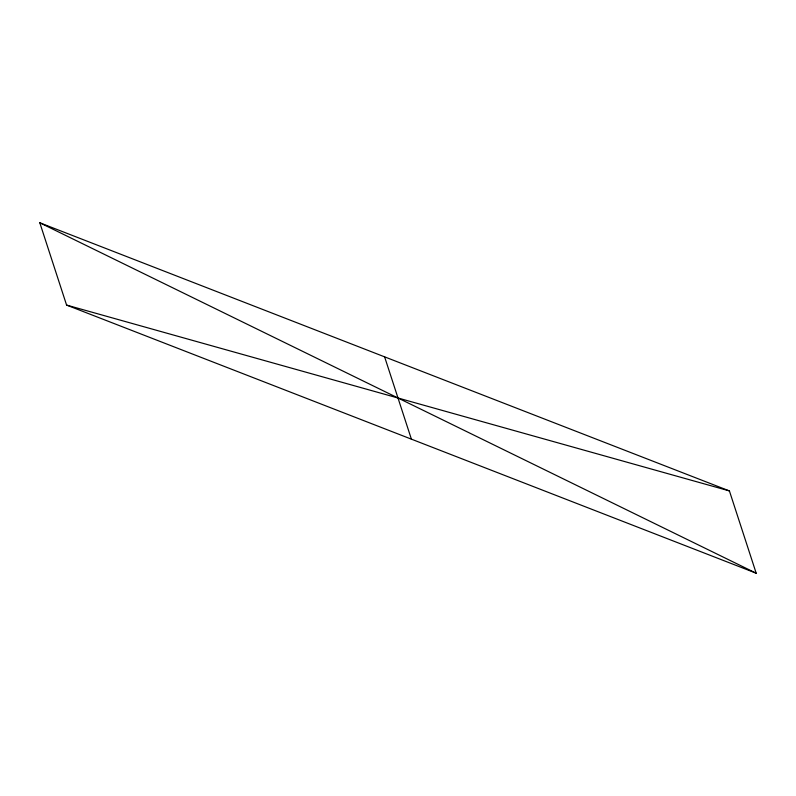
<?xml version="1.0" encoding="UTF-8"?>
<svg xmlns="http://www.w3.org/2000/svg" width="796" height="796" viewBox="0 0 796 796"><rect width="100%" height="100%" fill="white"/><g stroke="black" fill="none" stroke-linecap="round" stroke-linejoin="round"><path stroke-width="1.19" d="M66.585 305.077L729.415 490.923L756.2 573.22L66.585 305.077L39.8 222.781L729.415 490.923M39.8 222.781L756.2 573.22M384.607 356.847L411.393 439.153"/></g></svg>
